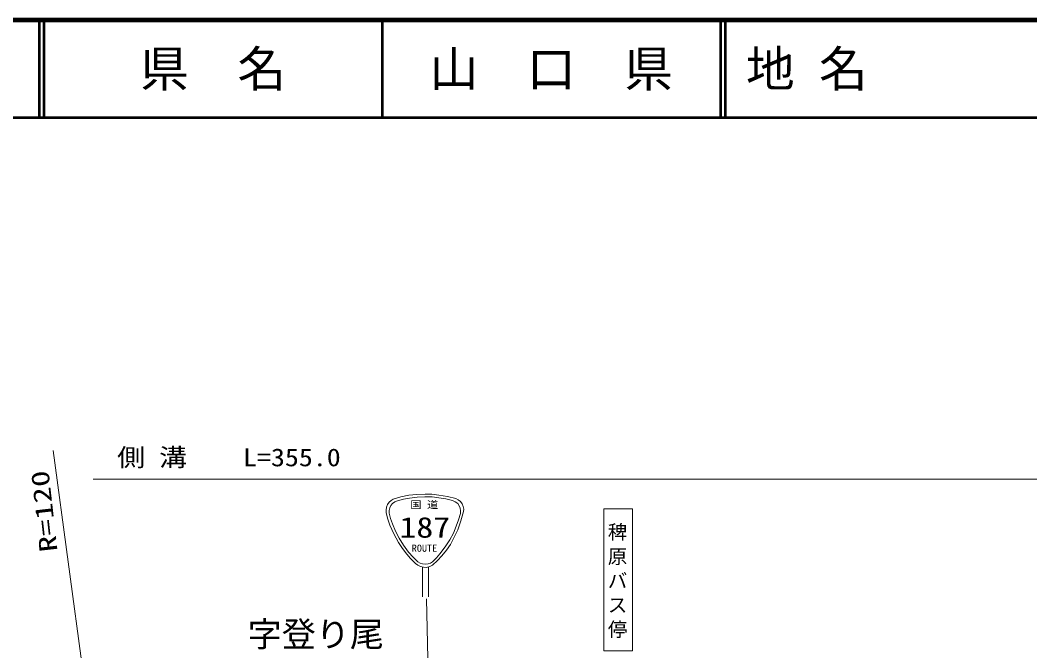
# Model space of a CAD drawing. Units: millimetres, scale not verified. Extents: x 83137 to 723137, y -7377 to 352623.
# Drawn here: x 338943 to 442674, y 287836 to 352623 of the extents above; entities that cross this region are included whole.
import ezdxf
from ezdxf.enums import TextEntityAlignment as Align

# ---------------------------------------------------------------- set-up
doc = ezdxf.new("R2010")
doc.units = ezdxf.units.MM
doc.header["$LTSCALE"] = 1000
for name, color, linetype, lineweight in [('M-TTL', 2, 'Continuous', 140), ('M-TTL-LINE', 7, 'Continuous', 50), ('S-BGD', 1, 'Continuous', 13), ('S-BGD-HTXT', 6, 'Continuous', 13)]:
    doc.layers.add(name, color=color, linetype=linetype, lineweight=lineweight)
doc.layers.add('M-TTL-TXT', color=7, linetype='Continuous')
doc.styles.add('@ＭＳ ゴシック', font='')
doc.styles.add('ＭＳ ゴシック', font='')
doc.styles.get('@ＭＳ ゴシック').set_extended_font_data('@MS Gothic')
doc.styles.get('ＭＳ ゴシック').set_extended_font_data('MS Gothic')

msp = doc.modelspace()

# ---------------------------------------------------------------- linework, layer by layer
at = {"layer": 'M-TTL'}
msp.add_line((723137, 352623), (83137, 352623), dxfattribs=at)
at = {"layer": 'M-TTL-LINE'}
for p, q in [((340887, 352623), (340887, 342623)), ((341387, 352623), (341387, 342623)), ((376137, 352623), (376137, 342623)), ((410887, 352623), (410887, 342623)), ((411387, 352623), (411387, 342623)), ((83137, 342623), (723137, 342623))]:
    msp.add_line(p, q, dxfattribs=at)
at = {"layer": 'S-BGD'}
for p, q in [((376688, 302854), (376854, 303096)), ((376854, 303096), (377043, 303273)), ((377031, 302753), (377203, 302962)), ((377043, 303273), (377265, 303399)), ((377203, 302962), (377428, 303125)), ((377265, 303399), (378064, 303638)), ((377428, 303125), (377693, 303241)), ((377693, 303241), (378309, 303402)), ((378064, 303638), (378873, 303817)), ((378309, 303402), (378935, 303503)), ((378873, 303817), (379711, 303878)), ((378935, 303503), (379720, 303609)), ((379711, 303878), (380560, 303928)), ((379720, 303609), (380515, 303655)), ((380515, 303655), (380545, 303656)), ((380545, 303656), (380585, 303656)), ((380560, 303928), (381252, 303914)), ((380585, 303656), (381270, 303638)), ((381252, 303914), (381946, 303838)), ((381270, 303638), (381954, 303560)), ((381946, 303838), (382832, 303692)), ((381954, 303560), (382667, 303456)), ((382667, 303456), (383364, 303293)), ((382832, 303692), (383698, 303489)), ((383364, 303293), (383644, 303153)), ((383644, 303153), (383901, 302957)), ((383698, 303489), (383953, 303355)), ((383901, 302957), (384051, 302743)), ((383953, 303355), (384173, 303171)), ((384173, 303171), (384344, 302930)), ((384344, 302930), (384466, 302651)), ((376531, 302297), (376578, 302588)), ((376544, 302012), (376531, 302297)), ((376707, 301370), (376544, 302012)), ((376578, 302588), (376688, 302854)), ((376848, 301970), (376852, 302243)), ((376992, 301415), (376848, 301970)), ((376852, 302243), (376917, 302521)), ((376917, 302521), (377031, 302753)), ((384165, 301953), (383986, 301290)), ((384051, 302743), (384154, 302487)), ((384154, 302487), (384190, 302225)), ((384190, 302225), (384165, 301953)), ((384505, 302141), (384232, 301199)), ((384466, 302651), (384516, 302400)), ((384516, 302400), (384505, 302141)), ((398925, 287843), (398925, 302434)), ((401858, 302434), (398925, 302434)), ((401858, 302434), (401858, 287843)), ((376928, 300749), (376707, 301370)), ((377196, 300875), (376992, 301415)), ((377508, 300122), (377196, 300875)), ((383986, 301290), (383750, 300642)), ((384232, 301199), (383898, 300264)), ((377348, 299840), (376928, 300749)), ((377820, 298963), (377348, 299840)), ((377875, 299394), (377508, 300122)), ((383451, 299934), (383100, 299254)), ((383750, 300642), (383451, 299934)), ((383898, 300264), (383547, 299504)), ((378144, 298439), (377820, 298963)), ((378336, 298673), (377875, 299394)), ((383100, 299254), (382610, 298508)), ((383143, 298774), (382732, 298171)), ((383547, 299504), (383143, 298774)), ((378518, 297951), (378144, 298439)), ((378847, 297987), (378336, 298673)), ((379021, 297348), (378518, 297951)), ((379305, 297468), (378847, 297987)), ((382063, 297787), (381710, 297372)), ((382610, 298508), (382063, 297787)), ((382732, 298171), (382268, 297598)), ((379567, 296789), (379021, 297348)), ((379810, 296987), (379305, 297468)), ((379810, 296618), (379567, 296789)), ((380038, 296852), (379810, 296987)), ((380291, 296774), (380038, 296852)), ((380575, 296743), (380291, 296774)), ((380857, 296773), (380575, 296743)), ((381099, 296857), (380857, 296773)), ((381306, 296993), (381099, 296857)), ((381710, 297372), (381306, 296993)), ((381815, 297099), (381318, 296641)), ((382268, 297598), (381815, 297099)), ((380072, 296506), (379810, 296618)), ((380381, 296427), (380072, 296506)), ((380285, 293393), (380285, 296442)), ((380698, 296409), (380381, 296427)), ((381025, 296498), (380698, 296409)), ((380885, 296404), (380885, 293393)), ((381318, 296641), (381025, 296498)), ((381124, 275468), (380676, 293160)), ((401858, 287843), (398925, 287843))]:
    msp.add_line(p, q, dxfattribs=at)
at = {"layer": 'S-BGD-HTXT'}
for p, q in [((348048, 266169), (342337, 308432)), ((452745, 305476), (346449, 305476))]:
    msp.add_line(p, q, dxfattribs=at)

# ---------------------------------------------------------------- texts
at = {"layer": 'M-TTL-TXT', "style": 'ＭＳ ゴシック'}
for s, p in [('県\u3000名', (358762, 347623)), ('山\u3000口\u3000県', (393512, 347623))]:
    msp.add_text(s, height=3666, dxfattribs=at).set_placement(p, align=Align.MIDDLE_CENTER)
msp.add_text('地 名', height=3666, dxfattribs=at).set_placement((413517, 347623), align=Align.MIDDLE_LEFT)
at = {"layer": 'S-BGD', "style": 'ＭＳ ゴシック'}
for s, height, width, p in [('国 道', 733.1, 1.15, (379023, 302262)), ('187', 2126, 1.2, (377915, 298819)), ('ROUTE', 733.1, 1.05, (379171, 297791))]:
    msp.add_text(s, height=height, dxfattribs=dict(at, width=width)).set_placement(p, align=Align.BOTTOM_LEFT)
msp.add_text('字登り尾', height=2566, dxfattribs=at).set_placement((362319, 287486), align=Align.BOTTOM_LEFT)
at = {"layer": 'S-BGD', "insert": (399349, 301059), "char_height": 1466, "attachment_point": 7, "rotation": 270, "style": '@ＭＳ ゴシック'}
msp.add_mtext('\\T1.25;稗原バス停', dxfattribs=at)
at = {"layer": 'S-BGD-HTXT', "style": 'ＭＳ ゴシック', "width": 1.15}
msp.add_text('側 溝\u3000\u3000L=355.0', height=1833, dxfattribs=at).set_placement((348903, 306243), align=Align.BOTTOM_LEFT)
at = {"layer": 'S-BGD-HTXT', "style": 'ＭＳ ゴシック', "width": 1.35}
msp.add_text('R=120', height=1833, rotation=96.4, dxfattribs=at).set_placement((343327, 298147), align=Align.BOTTOM_LEFT)

doc.saveas('drawing.dxf')
